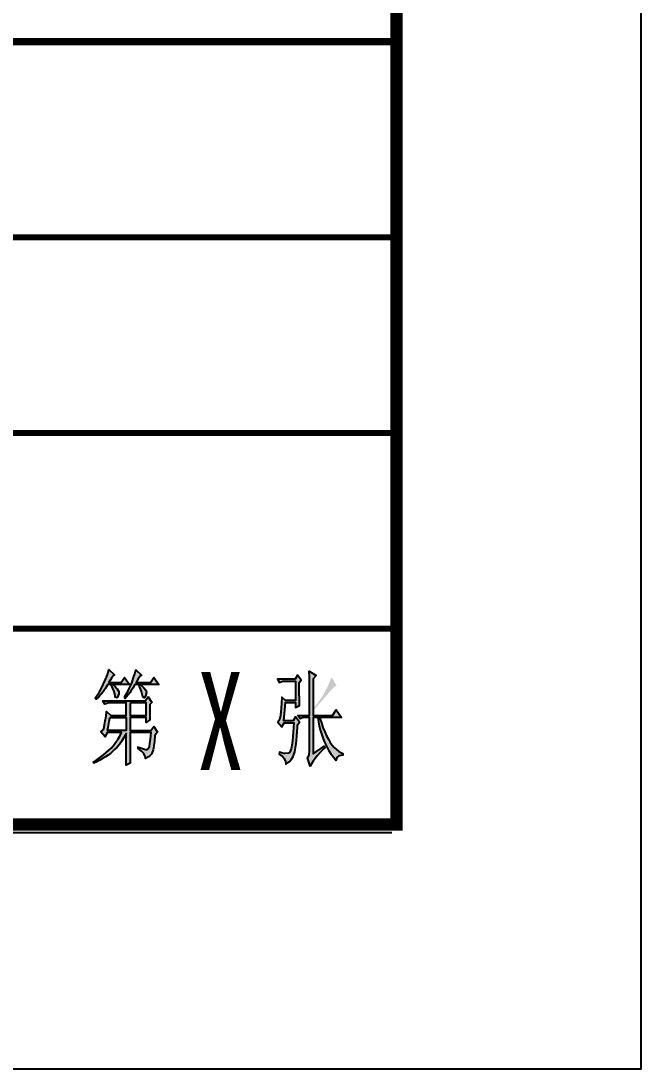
# Model space of a CAD drawing. Header units: inches. Extents: x 6 to 109360, y -14990 to 740552.
# Drawn here: x 871.84 to 897.21, y -10165.29 to -10122.44 of the extents above; entities that cross this region are included whole.
import ezdxf

# ---------------------------------------------------------------- set-up
doc = ezdxf.new("R2010")
doc.units = ezdxf.units.IN
doc.header["$MEASUREMENT"] = 0
for name, color, linetype in [('1', 7, 'Continuous'), ('GT_1', 7, 'Continuous'), ('图框', 4, 'Continuous')]:
    doc.layers.add(name, color=color, linetype=linetype)
doc.styles.add('宋体', font='', dxfattribs={"width": 0.7})
doc.styles.get('宋体').set_extended_font_data('SimSun')

# ---------------------------------------------------------------- blocks, each defined once
blk = doc.blocks.new('图签')
at = {"layer": '1'}
h = blk.add_hatch(color=7, dxfattribs=at)
h.paths.add_polyline_path([(-25.522, 3.455), (-25.394, 3.522), (-25.641, 3.82), (-25.679, 3.716), (-25.736, 3.583), (-25.821, 3.427), (-25.921, 3.251), (-25.997, 3.137), (-26.077, 3.023), (-26.163, 2.91), (-26.258, 2.791), (-26.357, 2.677), (-26.466, 2.563), (-26.575, 2.454), (-26.552, 2.388), (-26.438, 2.473), (-26.329, 2.563), (-26.224, 2.658), (-26.02, 2.862), (-25.935, 2.952), (-25.845, 3.057), (-25.745, 3.175), (-25.636, 3.313)])
h.paths.add_polyline_path([(-24.204, 3.099), (-24.28, 3.171), (-24.375, 3.246), (-24.488, 3.337), (-24.621, 3.431), (-24.778, 3.536), (-24.953, 3.65), (-25.01, 3.688), (-25.024, 3.621), (-24.892, 3.498), (-24.773, 3.379), (-24.664, 3.265), (-24.564, 3.152), (-24.479, 3.047), (-24.408, 2.938), (-24.341, 2.839), (-24.322, 2.805), (-24.213, 2.63), (-24.133, 2.559), (-24.076, 2.592), (-24.066, 2.62), (-24.052, 2.772), (-24.095, 2.938), (-24.114, 2.986), (-24.147, 3.038)])
h.paths.add_polyline_path([(-24.161, 5.571), (-24.299, 5.371), (-24.721, 5.371), (-24.721, 5.969), (-24.64, 6.069), (-24.896, 6.254), (-24.892, 6.149), (-24.887, 6.007), (-24.887, 5.827), (-24.882, 5.613), (-24.882, 5.371), (-25.608, 5.371), (-25.608, 6.002), (-25.522, 6.121), (-25.783, 6.287), (-25.778, 6.144), (-25.774, 5.983), (-25.769, 5.808), (-25.769, 5.371), (-26.457, 5.371), (-26.362, 5.239), (-26.248, 5.276), (-26.129, 5.286), (-25.769, 5.286), (-25.769, 4.005), (-26.609, 4.005), (-26.514, 3.868), (-26.4, 3.91), (-26.281, 3.92), (-23.867, 3.92), (-24.08, 4.219), (-24.232, 4.005), (-24.721, 4.005), (-24.721, 5.286), (-23.962, 5.286)])
h.paths.add_polyline_path([(-24.882, 5.286), (-24.882, 4.005), (-25.608, 4.005), (-25.608, 5.286)], flags=17)
h.paths.add_polyline_path([(-18.74, 4.987), (-18.332, 4.987), (-18.332, 4.788), (-18.17, 4.869), (-18.17, 5.006), (-18.175, 5.163), (-18.18, 5.338), (-18.18, 5.803), (-18.099, 5.903), (-18.251, 6.102), (-18.355, 5.936), (-19.076, 5.936), (-18.986, 5.803), (-18.858, 5.855), (-18.332, 5.855), (-18.332, 5.068), (-18.74, 5.068), (-18.891, 5.205), (-18.906, 4.963), (-18.92, 4.764), (-18.934, 4.603), (-18.948, 4.48), (-18.948, 4.451), (-18.991, 4.271), (-19.053, 4.186), (-18.901, 3.986), (-18.797, 4.152), (-18.403, 4.152), (-18.417, 3.958), (-18.431, 3.773), (-18.446, 3.597), (-18.46, 3.431), (-18.474, 3.303), (-18.512, 3.085), (-18.569, 2.957), (-18.621, 2.919), (-18.754, 2.895), (-18.797, 2.905), (-18.906, 2.924), (-18.996, 2.952), (-19.01, 2.872), (-18.882, 2.801), (-18.797, 2.696), (-18.744, 2.568), (-18.73, 2.469), (-18.602, 2.563), (-18.502, 2.668), (-18.431, 2.782), (-18.412, 2.82), (-18.37, 2.971), (-18.332, 3.137), (-18.308, 3.303), (-18.299, 3.446), (-18.284, 3.607), (-18.27, 3.792), (-18.256, 3.996), (-18.251, 4.072), (-18.17, 4.186), (-18.332, 4.404), (-18.427, 4.238), (-18.811, 4.238)])
h.paths.add_polyline_path([(-17.611, 5.955), (-17.492, 6.088), (-17.772, 6.268), (-17.772, 6.187), (-17.767, 6.083), (-17.767, 5.817), (-17.763, 5.651), (-17.763, 4.451), (-18.237, 4.451), (-18.147, 4.318), (-18.028, 4.371), (-17.763, 4.371), (-17.763, 3.019), (-17.782, 2.839), (-17.843, 2.72), (-17.739, 2.388), (-17.682, 2.483), (-17.616, 2.587), (-17.53, 2.701), (-17.435, 2.82), (-17.326, 2.943), (-17.198, 3.076), (-17.141, 3.137), (-17.165, 3.204), (-17.611, 2.886), (-17.611, 4.371), (-17.412, 4.371), (-17.383, 4.195), (-17.35, 4.024), (-17.307, 3.863), (-17.26, 3.702), (-17.208, 3.545), (-17.151, 3.398), (-17.084, 3.251), (-17.018, 3.114), (-16.937, 2.976), (-16.857, 2.848), (-16.771, 2.725), (-16.686, 2.62), (-16.648, 2.734), (-16.558, 2.81), (-16.42, 2.834), (-16.397, 2.839), (-16.397, 2.905), (-16.487, 2.943), (-16.577, 2.995), (-16.662, 3.061), (-16.748, 3.147), (-16.833, 3.242), (-16.914, 3.356), (-16.989, 3.484), (-17.065, 3.626), (-17.141, 3.782), (-17.212, 3.958), (-17.279, 4.148), (-17.345, 4.347), (-17.355, 4.371), (-16.453, 4.371), (-16.676, 4.688), (-16.828, 4.451), (-17.611, 4.451)])
h.paths.add_polyline_path([(-16.861, 6.021), (-16.985, 5.718), (-17.056, 5.571), (-17.132, 5.424), (-17.141, 5.405), (-17.212, 5.281), (-17.288, 5.163), (-17.378, 5.035), (-17.473, 4.907), (-17.587, 4.767), (-17.573, 4.703), (-17.468, 4.816), (-17.369, 4.93), (-17.269, 5.039), (-17.08, 5.258), (-17.004, 5.352), (-16.871, 5.504), (-16.762, 5.609), (-16.681, 5.661), (-16.653, 5.67)], flags=17)
h.paths.add_polyline_path([(-11.658, 5.978), (-11.578, 6.088), (-11.544, 6.121), (-11.777, 6.334), (-11.819, 6.178), (-11.872, 6.016), (-11.933, 5.865), (-12, 5.718), (-12.076, 5.566), (-12.156, 5.424), (-12.237, 5.295), (-12.313, 5.186), (-12.289, 5.12), (-12.18, 5.224), (-12.085, 5.333), (-12.009, 5.419), (-11.924, 5.547), (-11.838, 5.68), (-11.815, 5.718), (-11.672, 5.718), (-11.601, 5.556), (-11.559, 5.438), (-11.516, 5.258), (-11.511, 5.205), (-11.445, 5.177), (-11.416, 5.205), (-11.359, 5.343), (-11.369, 5.438), (-11.43, 5.547), (-11.53, 5.656), (-11.601, 5.718), (-10.928, 5.718), (-11.127, 6.002), (-11.264, 5.803), (-11.767, 5.803)])
h.paths.add_polyline_path([(-9.927, 6.002), (-10.064, 5.803), (-10.657, 5.803), (-10.558, 5.978), (-10.472, 6.078), (-10.439, 6.102), (-10.672, 6.32), (-10.714, 6.163), (-10.762, 6.002), (-10.819, 5.831), (-10.823, 5.822), (-10.871, 5.694), (-10.937, 5.556), (-11.013, 5.409), (-11.103, 5.253), (-11.136, 5.205), (-11.103, 5.153), (-10.989, 5.286), (-10.904, 5.4), (-10.871, 5.452), (-10.795, 5.571), (-10.705, 5.718), (-10.544, 5.718), (-10.472, 5.542), (-10.439, 5.438), (-10.396, 5.272), (-10.378, 5.22), (-10.316, 5.182), (-10.273, 5.239), (-10.235, 5.395), (-10.264, 5.485), (-10.335, 5.585), (-10.453, 5.699), (-10.472, 5.718), (-9.728, 5.718)])
h.paths.add_polyline_path([(-10.098, 4.541), (-10.098, 4.902), (-10.008, 4.987), (-10.169, 5.22), (-10.287, 5.054), (-12.023, 5.054), (-11.929, 4.921), (-11.815, 4.959), (-11.696, 4.968), (-11.056, 4.968), (-11.056, 4.451), (-11.687, 4.451), (-11.862, 4.622), (-11.886, 4.423), (-11.919, 4.242), (-11.947, 4.076), (-11.981, 3.925), (-11.99, 3.887), (-12.095, 3.787), (-11.919, 3.588), (-11.838, 3.754), (-11.255, 3.754), (-11.326, 3.607), (-11.407, 3.474), (-11.492, 3.346), (-11.587, 3.232), (-11.682, 3.123), (-11.767, 3.038), (-11.985, 2.848), (-12.095, 2.763), (-12.204, 2.682), (-12.313, 2.606), (-12.398, 2.554), (-12.384, 2.502), (-12.261, 2.563), (-12.142, 2.625), (-12.028, 2.691), (-11.914, 2.763), (-11.805, 2.839), (-11.696, 2.919), (-11.639, 2.971), (-11.535, 3.061), (-11.435, 3.166), (-11.34, 3.275), (-11.25, 3.398), (-11.165, 3.526), (-11.084, 3.664), (-11.056, 3.721), (-11.056, 2.796), (-11.061, 2.625), (-11.065, 2.469), (-11.065, 2.421), (-10.895, 2.502), (-10.899, 2.687), (-10.904, 2.862), (-10.904, 3.754), (-10.041, 3.754), (-10.069, 3.493), (-10.088, 3.303), (-10.107, 3.19), (-10.112, 3.171), (-10.202, 3.071), (-10.273, 3.071), (-10.392, 3.104), (-10.562, 3.166), (-10.577, 3.171), (-10.577, 3.104), (-10.434, 3), (-10.34, 2.895), (-10.283, 2.782), (-10.273, 2.701), (-10.15, 2.758), (-10.112, 2.786), (-10.012, 2.891), (-10.008, 2.905), (-9.96, 3.052), (-9.946, 3.118), (-9.932, 3.232), (-9.908, 3.403), (-9.884, 3.631), (-9.879, 3.669), (-9.775, 3.768), (-9.936, 4.005), (-10.055, 3.835), (-10.904, 3.835), (-10.904, 4.371), (-10.249, 4.371), (-10.249, 4.171), (-10.088, 4.271), (-10.093, 4.38)])
h.paths.add_polyline_path([(-10.249, 4.451), (-10.904, 4.451), (-10.904, 4.968), (-10.249, 4.968)], flags=16)
h.paths.add_polyline_path([(-11.056, 4.371), (-11.056, 3.835), (-11.824, 3.835), (-11.791, 4.039), (-11.753, 4.209), (-11.722, 4.371)], flags=16)
h.paths.add_polyline_path([(-3.97, 4.186), (-4.131, 4.404), (-4.226, 4.238), (-4.61, 4.238), (-4.539, 4.987), (-4.131, 4.987), (-4.131, 4.788), (-3.97, 4.869), (-3.974, 5.006), (-3.974, 5.163), (-3.979, 5.338), (-3.979, 5.803), (-3.898, 5.903), (-4.05, 6.102), (-4.155, 5.936), (-4.875, 5.936), (-4.785, 5.803), (-4.657, 5.855), (-4.131, 5.855), (-4.131, 5.068), (-4.539, 5.068), (-4.69, 5.205), (-4.705, 4.963), (-4.719, 4.764), (-4.733, 4.603), (-4.747, 4.48), (-4.747, 4.451), (-4.79, 4.271), (-4.852, 4.186), (-4.7, 3.986), (-4.596, 4.152), (-4.202, 4.152), (-4.216, 3.958), (-4.23, 3.773), (-4.245, 3.597), (-4.259, 3.431), (-4.273, 3.303), (-4.311, 3.085), (-4.368, 2.957), (-4.425, 2.919), (-4.553, 2.895), (-4.596, 2.905), (-4.705, 2.924), (-4.795, 2.952), (-4.809, 2.872), (-4.681, 2.801), (-4.596, 2.696), (-4.543, 2.568), (-4.529, 2.469), (-4.401, 2.563), (-4.302, 2.668), (-4.23, 2.782), (-4.211, 2.82), (-4.169, 2.971), (-4.131, 3.137), (-4.107, 3.303), (-4.098, 3.446), (-4.083, 3.607), (-4.069, 3.792), (-4.055, 3.996), (-4.05, 4.072)])
h.paths.add_polyline_path([(-2.48, 5.661), (-2.452, 5.67), (-2.66, 6.021), (-2.784, 5.718), (-2.855, 5.571), (-2.931, 5.424), (-2.94, 5.405), (-3.011, 5.281), (-3.087, 5.163), (-3.177, 5.035), (-3.272, 4.907), (-3.386, 4.767), (-3.372, 4.703), (-3.268, 4.816), (-3.168, 4.93), (-3.068, 5.039), (-2.879, 5.258), (-2.803, 5.352), (-2.67, 5.504), (-2.561, 5.609)], flags=17)
h.paths.add_polyline_path([(-2.713, 3.356), (-2.788, 3.484), (-2.864, 3.626), (-2.94, 3.782), (-3.011, 3.958), (-3.078, 4.148), (-3.144, 4.347), (-3.154, 4.371), (-2.253, 4.371), (-2.475, 4.688), (-2.627, 4.451), (-3.41, 4.451), (-3.41, 5.955), (-3.291, 6.088), (-3.571, 6.268), (-3.571, 6.187), (-3.566, 6.083), (-3.566, 5.817), (-3.562, 5.651), (-3.562, 4.451), (-4.036, 4.451), (-3.946, 4.318), (-3.827, 4.371), (-3.562, 4.371), (-3.562, 3.019), (-3.581, 2.839), (-3.642, 2.72), (-3.538, 2.388), (-3.481, 2.483), (-3.415, 2.587), (-3.334, 2.701), (-3.234, 2.82), (-3.125, 2.943), (-3.002, 3.076), (-2.94, 3.137), (-2.964, 3.204), (-3.41, 2.886), (-3.41, 4.371), (-3.211, 4.371), (-3.182, 4.195), (-3.149, 4.024), (-3.106, 3.863), (-3.059, 3.702), (-3.007, 3.545), (-2.95, 3.398), (-2.883, 3.251), (-2.817, 3.114), (-2.741, 2.976), (-2.656, 2.848), (-2.57, 2.725), (-2.49, 2.62), (-2.447, 2.734), (-2.357, 2.81), (-2.219, 2.834), (-2.196, 2.839), (-2.196, 2.905), (-2.286, 2.943), (-2.376, 2.995), (-2.461, 3.061), (-2.547, 3.147), (-2.632, 3.242)])
for p, q in [((0, 0), (-180, 0)), ((-0.198, -0.346), (-180.198, -0.346))]:
    blk.add_line(p, q, dxfattribs=at)
at = {"layer": '1', "color": 7}
for p, q in [((0, 0), (-180, 0)), ((-0.198, -0.346), (-180.198, -0.346))]:
    blk.add_line(p, q, dxfattribs=at)
at = {"layer": '1', "color": 7, "const_width": 0.5}
for points in [[(-180, 0), (0, 0), (0, 131.762), (-180, 131.762)], [(-180, 58), (0, 58), (0, 0), (-180, 0)]]:
    blk.add_lwpolyline(points, close=True, dxfattribs=at)
at = {"layer": '1', "color": 7}
for points, const_width in [([(-118, 32), (0, 32)], 0.3), ([(0, 24), (-28, 24)], 0.25), ([(0, 16), (-28, 16)], 0.25), ([(0, 8), (-28, 8)], 0.25)]:
    blk.add_lwpolyline(points, dxfattribs=dict(at, const_width=const_width))
for points in [[(-12.18, 5.224), (-12.289, 5.12), (-12.313, 5.186), (-12.237, 5.295), (-12.156, 5.424), (-12.076, 5.566), (-12, 5.718), (-11.933, 5.865), (-11.872, 6.016), (-11.819, 6.178), (-11.777, 6.334), (-11.544, 6.121), (-11.578, 6.088), (-11.658, 5.978), (-11.767, 5.803), (-11.264, 5.803), (-11.127, 6.002), (-10.928, 5.718), (-11.601, 5.718), (-11.53, 5.656), (-11.43, 5.547), (-11.369, 5.438), (-11.359, 5.343), (-11.416, 5.205), (-11.445, 5.177), (-11.511, 5.205), (-11.516, 5.258), (-11.559, 5.438), (-11.601, 5.556), (-11.672, 5.718), (-11.815, 5.718), (-11.838, 5.68), (-11.924, 5.547), (-12.009, 5.419), (-12.085, 5.333)], [(-11.136, 5.205), (-11.103, 5.253), (-11.013, 5.409), (-10.937, 5.556), (-10.871, 5.694), (-10.823, 5.822), (-10.819, 5.831), (-10.762, 6.002), (-10.714, 6.163), (-10.672, 6.32), (-10.439, 6.102), (-10.472, 6.078), (-10.558, 5.978), (-10.657, 5.803), (-10.064, 5.803), (-9.927, 6.002), (-9.728, 5.718), (-10.472, 5.718), (-10.453, 5.699), (-10.335, 5.585), (-10.264, 5.485), (-10.235, 5.395), (-10.273, 5.239), (-10.316, 5.182), (-10.378, 5.22), (-10.396, 5.272), (-10.439, 5.438), (-10.472, 5.542), (-10.544, 5.718), (-10.705, 5.718), (-10.795, 5.571), (-10.871, 5.452), (-10.904, 5.4), (-10.989, 5.286), (-11.103, 5.153)], [(-4.596, 2.696), (-4.543, 2.568), (-4.529, 2.469), (-4.401, 2.563), (-4.302, 2.668), (-4.23, 2.782), (-4.211, 2.82), (-4.169, 2.971), (-4.131, 3.137), (-4.107, 3.303), (-4.098, 3.446), (-4.083, 3.607), (-4.069, 3.792), (-4.055, 3.996), (-4.05, 4.072), (-3.97, 4.186), (-4.131, 4.404), (-4.226, 4.238), (-4.61, 4.238), (-4.539, 4.987), (-4.131, 4.987), (-4.131, 4.788), (-3.97, 4.869), (-3.974, 5.006), (-3.974, 5.163), (-3.979, 5.338), (-3.979, 5.803), (-3.898, 5.903), (-4.05, 6.102), (-4.155, 5.936), (-4.875, 5.936), (-4.785, 5.803), (-4.657, 5.855), (-4.131, 5.855), (-4.131, 5.068), (-4.539, 5.068), (-4.69, 5.205), (-4.705, 4.963), (-4.719, 4.764), (-4.733, 4.603), (-4.747, 4.48), (-4.747, 4.451), (-4.79, 4.271), (-4.852, 4.186), (-4.7, 3.986), (-4.596, 4.152), (-4.202, 4.152), (-4.216, 3.958), (-4.23, 3.773), (-4.245, 3.597), (-4.259, 3.431), (-4.273, 3.303), (-4.311, 3.085), (-4.368, 2.957), (-4.425, 2.919), (-4.553, 2.895), (-4.596, 2.905), (-4.705, 2.924), (-4.795, 2.952), (-4.809, 2.872), (-4.681, 2.801)], [(-2.817, 3.114), (-2.883, 3.251), (-2.95, 3.398), (-3.007, 3.545), (-3.059, 3.702), (-3.106, 3.863), (-3.149, 4.024), (-3.182, 4.195), (-3.211, 4.371), (-3.41, 4.371), (-3.41, 2.886), (-2.964, 3.204), (-2.94, 3.137), (-3.002, 3.076), (-3.125, 2.943), (-3.234, 2.82), (-3.334, 2.701), (-3.415, 2.587), (-3.481, 2.483), (-3.538, 2.388), (-3.642, 2.72), (-3.581, 2.839), (-3.562, 3.019), (-3.562, 4.371), (-3.827, 4.371), (-3.946, 4.318), (-4.036, 4.451), (-3.562, 4.451), (-3.562, 5.651), (-3.566, 5.817), (-3.566, 6.083), (-3.571, 6.187), (-3.571, 6.268), (-3.291, 6.088), (-3.41, 5.955), (-3.41, 4.451), (-2.627, 4.451), (-2.475, 4.688), (-2.253, 4.371), (-3.154, 4.371), (-3.144, 4.347), (-3.078, 4.148), (-3.011, 3.958), (-2.94, 3.782), (-2.864, 3.626), (-2.788, 3.484), (-2.713, 3.356), (-2.632, 3.242), (-2.547, 3.147), (-2.461, 3.061), (-2.376, 2.995), (-2.286, 2.943), (-2.196, 2.905), (-2.196, 2.839), (-2.219, 2.834), (-2.357, 2.81), (-2.447, 2.734), (-2.49, 2.62), (-2.57, 2.725), (-2.656, 2.848), (-2.741, 2.976)], [(-10.904, 2.862), (-10.899, 2.687), (-10.895, 2.502), (-11.065, 2.421), (-11.065, 2.469), (-11.061, 2.625), (-11.056, 2.796), (-11.056, 3.721), (-11.084, 3.664), (-11.165, 3.526), (-11.25, 3.398), (-11.34, 3.275), (-11.435, 3.166), (-11.535, 3.061), (-11.639, 2.971), (-11.696, 2.919), (-11.805, 2.839), (-11.914, 2.763), (-12.028, 2.691), (-12.142, 2.625), (-12.261, 2.563), (-12.384, 2.502), (-12.398, 2.554), (-12.313, 2.606), (-12.204, 2.682), (-12.095, 2.763), (-11.985, 2.848), (-11.767, 3.038), (-11.682, 3.123), (-11.587, 3.232), (-11.492, 3.346), (-11.407, 3.474), (-11.326, 3.607), (-11.255, 3.754), (-11.838, 3.754), (-11.919, 3.588), (-12.095, 3.787), (-11.99, 3.887), (-11.981, 3.925), (-11.947, 4.076), (-11.919, 4.242), (-11.886, 4.423), (-11.862, 4.622), (-11.687, 4.451), (-11.056, 4.451), (-11.056, 4.968), (-11.696, 4.968), (-11.815, 4.959), (-11.929, 4.921), (-12.023, 5.054), (-10.287, 5.054), (-10.169, 5.22), (-10.008, 4.987), (-10.098, 4.902), (-10.098, 4.541), (-10.093, 4.38), (-10.088, 4.271), (-10.249, 4.171), (-10.249, 4.371), (-10.904, 4.371), (-10.904, 3.835), (-10.055, 3.835), (-9.936, 4.005), (-9.775, 3.768), (-9.879, 3.669), (-9.884, 3.631), (-9.908, 3.403), (-9.932, 3.232), (-9.946, 3.118), (-9.96, 3.052), (-10.008, 2.905), (-10.012, 2.891), (-10.112, 2.786), (-10.15, 2.758), (-10.273, 2.701), (-10.283, 2.782), (-10.34, 2.895), (-10.434, 3), (-10.577, 3.104), (-10.577, 3.171), (-10.562, 3.166), (-10.392, 3.104), (-10.273, 3.071), (-10.202, 3.071), (-10.112, 3.171), (-10.107, 3.19), (-10.088, 3.303), (-10.069, 3.493), (-10.041, 3.754), (-10.904, 3.754)], [(-10.904, 4.968), (-10.904, 4.451), (-10.249, 4.451), (-10.249, 4.968)], [(-11.824, 3.835), (-11.791, 4.039), (-11.753, 4.209), (-11.725, 4.356), (-11.72, 4.371), (-11.056, 4.371), (-11.056, 3.835)]]:
    blk.add_lwpolyline(points, close=True, dxfattribs=at)
at = {"layer": '图框'}
for p, q in [((0, 0), (-180, 0)), ((-0.198, -0.346), (-180.198, -0.346))]:
    blk.add_line(p, q, dxfattribs=at)
at = {"linetype": 'Continuous', "insert": (-7.204, 4.226), "char_height": 4, "attachment_point": 5, "style": '宋体'}
blk.add_mtext_dynamic_manual_height_columns('X', width=5.7748, gutter_width=1, heights=[-4], dxfattribs=at)
blk = doc.blocks.new('*U125')
blk.add_blockref('图签', (0, 0))

msp = doc.modelspace()

# ---------------------------------------------------------------- linework, layer by layer
at = {"layer": 'GT_1'}
for q in [(897.21035, -9745.29272), (6.21035, -10165.29272)]:
    msp.add_line((897.21035, -10165.29272), q, dxfattribs=at)
at = {"layer": 'GT_1', "color": 1}
for q in [(887.21035, -9755.29272), (31.21035, -10155.29272)]:
    msp.add_line((887.21035, -10155.29272), q, dxfattribs=at)

# ---------------------------------------------------------------- block references
msp.add_blockref('*U125', (887.21035, -10155.29272))

doc.saveas('drawing.dxf')
